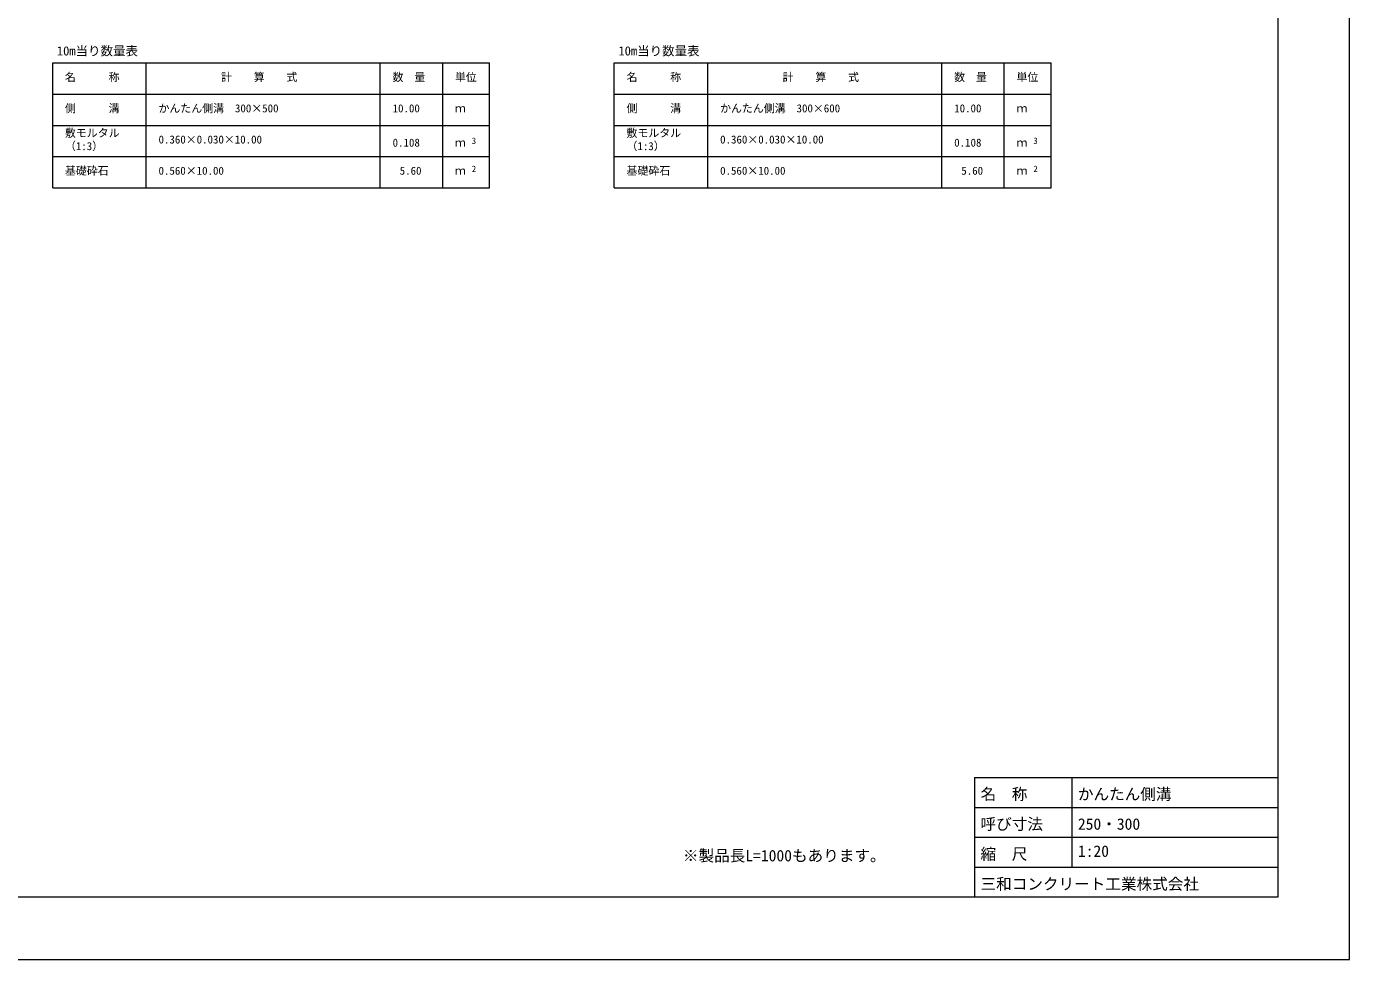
# Model space of a CAD drawing. Units: millimetres, scale not verified. Extents: x 0 to 84100, y -1845 to 57555.
# Drawn here: x 41693 to 84100, y -1845 to 28072 of the extents above; entities that cross this region are included whole.
import ezdxf
from ezdxf.enums import TextEntityAlignment as Align

# ---------------------------------------------------------------- set-up
doc = ezdxf.new("R2010")
doc.units = ezdxf.units.MM
doc.header["$LTSCALE"] = 100
for name, color, linetype, lineweight in [('D-MTR-FRAM（材料表図枠）', 2, 'Continuous', 18), ('D-TTL(外枠）', 2, 'Continuous', 18), ('DEFPOINTS_2', 8, 'Continuous', 18)]:
    doc.layers.add(name, color=color, linetype=linetype, lineweight=lineweight)
for name, color, linetype in [('D-MTR-TXT(文字列）', 7, 'Continuous'), ('D-MTR（材料表タイトル）', 7, 'Continuous'), ('D-TTL-TXT（文字）', 7, 'Continuous')]:
    doc.layers.add(name, color=color, linetype=linetype)
doc.styles.add('ＭＳ ゴシック', font='')
doc.styles.get('ＭＳ ゴシック').set_extended_font_data('MS Gothic')

msp = doc.modelspace()

# ---------------------------------------------------------------- linework, layer by layer
at = {"layer": 'D-MTR-FRAM（材料表図枠）'}
for p, q in [((42534, 26900.6), (56534, 26900.6)), ((42534, 22900.6), (42534, 26900.6)), ((45534, 22900.6), (45534, 26900.6)), ((53034, 22900.6), (53034, 26900.6)), ((55034, 23700.6), (55034, 26900.6)), ((55034, 22900.6), (55034, 26900.6)), ((56534, 22900.6), (56534, 26900.6)), ((60534, 26900.6), (74534, 26900.6)), ((60534, 22900.6), (60534, 26900.6)), ((63534, 22900.6), (63534, 26900.6)), ((71034, 22900.6), (71034, 26900.6)), ((73034, 23700.6), (73034, 26900.6)), ((73034, 22900.6), (73034, 26900.6)), ((74534, 22900.6), (74534, 26900.6)), ((42534, 25900.6), (56534, 25900.6)), ((60534, 25900.6), (74534, 25900.6)), ((42534, 24900.6), (56534, 24900.6)), ((60534, 24900.6), (74534, 24900.6)), ((42534, 23900.6), (56534, 23900.6)), ((60534, 23900.6), (74534, 23900.6)), ((42534, 22900.6), (56534, 22900.6)), ((60534, 22900.6), (74534, 22900.6))]:
    msp.add_line(p, q, dxfattribs=at)
at = {"layer": 'D-TTL(外枠）'}
for p, q in [((81800, 55555), (81800, 155)), ((72080, 3995), (81800, 3995)), ((72080, 3995), (72080, 155)), ((75200, 3995), (75200, 1115)), ((72080, 3035), (81800, 3035)), ((72080, 2075), (81800, 2075)), ((72080, 1115), (81800, 1115)), ((81800, 155), (2300, 155))]:
    msp.add_line(p, q, dxfattribs=at)
at = {"layer": 'DEFPOINTS_2'}
for p, q in [((84100, -1845), (84100, 57555)), ((0, -1845), (84100, -1845))]:
    msp.add_line(p, q, dxfattribs=at)

# ---------------------------------------------------------------- texts
at = {"layer": 'D-MTR-TXT(文字列）', "style": 'ＭＳ ゴシック'}
for s, height, p in [('名\u3000\u3000\u3000称', 256.6, (42926.2, 26240.9)), ('計\u3000\u3000算\u3000\u3000式', 256.6, (47927, 26240.9)), ('数\u3000量', 256.6, (53426.2, 26240.9)), ('単位', 256.6, (55426.2, 26240.9)), ('名\u3000\u3000\u3000称', 256.6, (60926.2, 26240.9)), ('計\u3000\u3000算\u3000\u3000式', 256.6, (65927, 26240.9)), ('数\u3000量', 256.6, (71426.2, 26240.9)), ('単位', 256.6, (73426.2, 26240.9)), ('側\u3000\u3000\u3000溝', 256.6, (42926.2, 25240.9)), ('かんたん側溝\u3000300×500', 256.6, (45926.2, 25240.9)), ('10.00', 256.6, (53428.9, 25240.9)), ('ｍ', 256.6, (55426.2, 25240.9)), ('側\u3000\u3000\u3000溝', 256.6, (60926.2, 25240.9)), ('かんたん側溝\u3000300×600', 256.6, (63926.2, 25240.9)), ('10.00', 256.6, (71428.9, 25240.9)), ('ｍ', 256.6, (73426.2, 25240.9)), ('敷モルタル', 256.6, (42926.2, 24450.9)), ('敷モルタル', 256.6, (60926.2, 24450.9)), ('（1:3）', 256.6, (42926.2, 24028.7)), ('0.360×0.030×10.00', 256.6, (45926.2, 24240.9)), ('0.108', 256.6, (53428.9, 24140.9)), ('ｍ', 256.6, (55426.2, 24140.9)), ('3', 205.3, (55966.5, 24241.3)), ('（1:3）', 256.6, (60926.2, 24028.7)), ('0.360×0.030×10.00', 256.6, (63926.2, 24240.9)), ('0.108', 256.6, (71428.9, 24140.9)), ('ｍ', 256.6, (73426.2, 24140.9)), ('3', 205.3, (73966.5, 24241.3)), ('基礎砕石', 256.6, (42926.2, 23240.9)), ('0.560×10.00', 256.6, (45926.2, 23240.9)), ('5.60', 256.6, (53656.4, 23240.9)), ('ｍ', 256.6, (55426.2, 23240.9)), ('2', 205.3, (55966.5, 23341.3)), ('基礎砕石', 256.6, (60926.2, 23240.9)), ('0.560×10.00', 256.6, (63926.2, 23240.9)), ('5.60', 256.6, (71656.4, 23240.9)), ('ｍ', 256.6, (73426.2, 23240.9)), ('2', 205.3, (73966.5, 23341.3))]:
    msp.add_text(s, height=height, dxfattribs=at).set_placement(p, align=Align.BOTTOM_LEFT)
at = {"layer": 'D-MTR（材料表タイトル）', "style": 'ＭＳ ゴシック'}
for p in [(42668.2, 27053.1), (60668.2, 27053.1)]:
    msp.add_text('10m当り数量表', height=293.3, dxfattribs=at).set_placement(p, align=Align.BOTTOM_LEFT)
at = {"layer": 'D-TTL-TXT（文字）', "style": 'ＭＳ ゴシック'}
for s, p in [('名\u3000称', (72273.1, 3166.4)), ('かんたん側溝', (75393.1, 3166.4)), ('呼び寸法', (72273.1, 2206.4)), ('250・300', (75393.1, 2206.4)), ('※製品長L=1000もあります。', (62733.1, 1193.6)), ('縮\u3000尺', (72273.1, 1246.4)), ('1:20', (75393.1, 1337.8)), ('三和コンクリート工業株式会社', (72273.1, 286.4))]:
    msp.add_text(s, height=366.6, dxfattribs=at).set_placement(p, align=Align.BOTTOM_LEFT)

doc.saveas('drawing.dxf')
